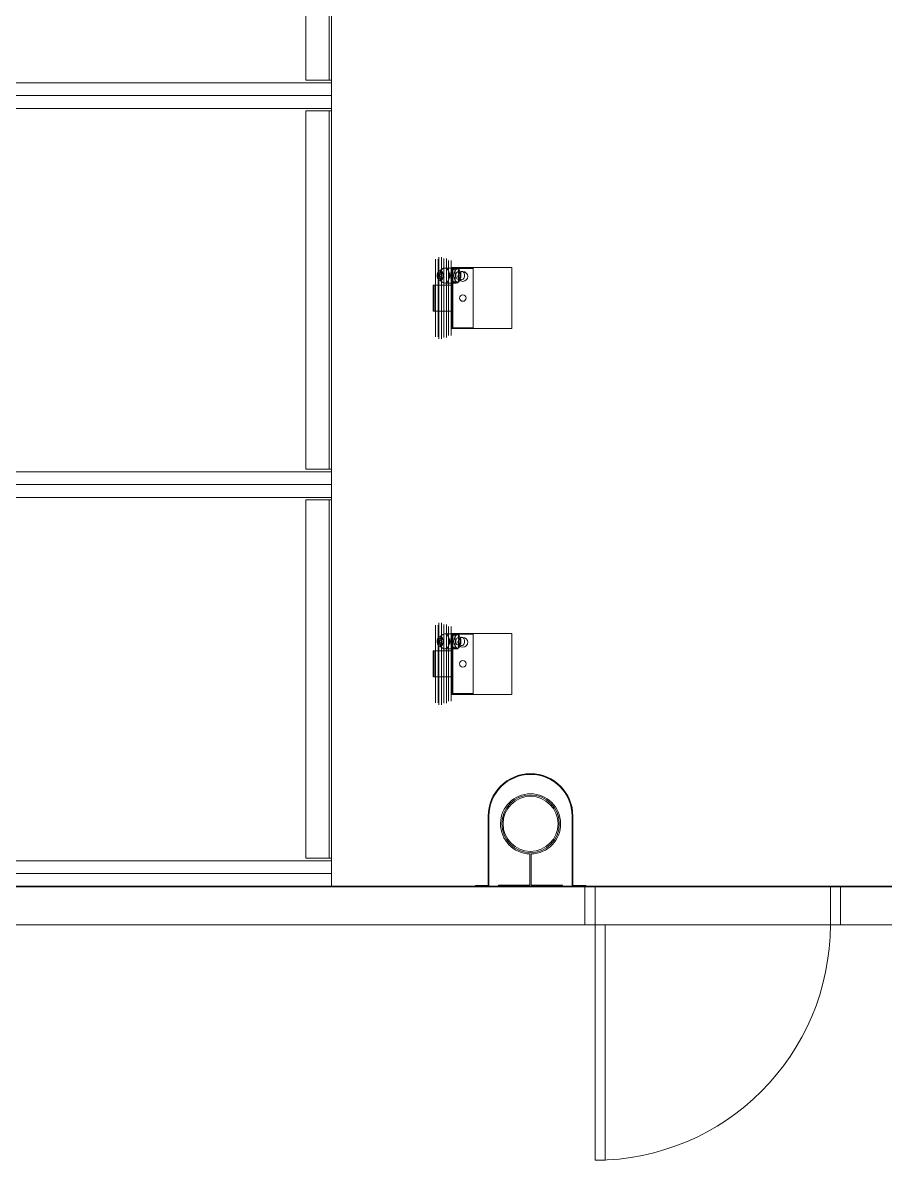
# Model space of a CAD drawing. Header units: millimetres. Extents: x -637480 to 299894, y -125373 to 39000.
# Drawn here: x 135363 to 138735, y -1070 to 3375 of the extents above; entities that cross this region are included whole.
import ezdxf

# ---------------------------------------------------------------- set-up
doc = ezdxf.new("R2010")
doc.units = ezdxf.units.MM
doc.linetypes.add('Xref building Toll$0$Grid Line', pattern=[22.225, 12.7, -3.175, 3.175, -3.175])
for name, color, linetype, lineweight in [('AM_BOR', 4, 'Continuous', 25), ('Xref building Toll$0$A-DOOR', 31, 'Continuous', 9), ('Xref building Toll$0$A-DOOR-HDLN', 31, 'Continuous', 9), ('Xref building Toll$0$A-FLOR', 192, 'Continuous', 25), ('Xref building Toll$0$A-GENM', 13, 'Continuous', 9), ('Xref building Toll$0$A-WALL', 113, 'Continuous', 9), ('Xref building Toll$0$C-PRKG', 70, 'Continuous', 9), ('Xref building Toll$0$E-ELEC-EQPM', 71, 'Continuous', 9), ('Xref building Toll$0$P-PIPE', 3, 'Continuous', 9)]:
    doc.layers.add(name, color=color, linetype=linetype, lineweight=lineweight)
doc.layers.add('Xref building Toll$0$S-GRID', color=8, linetype='Continuous')

# ---------------------------------------------------------------- blocks, each defined once
blk = doc.blocks.new('Xref building Toll$0$Toll Grids')
at = {"layer": 'Xref building Toll$0$S-GRID', "linetype": 'Xref building Toll$0$Grid Line'}
blk.add_line((-9195.8, 0), (280997.7, 0), dxfattribs=at)
blk = doc.blocks.new('Xref building Toll$0$_SBAMHE4-3000X1520 Parking 90_1 - MHE4 1_52X3-1680944-MASTER GROUND FLOOR')
at = {"layer": 'Xref building Toll$0$C-PRKG'}
for p, q in [((-50, 3000), (-50, 0)), ((-50, 0), (-50, 3000)), ((0, 0), (0, 3000)), ((50, 0), (50, 3000)), ((50, 3000), (50, 0)), ((1470, 3000), (1470, 0)), ((1470, 0), (1470, 3000)), ((1470, 3000), (1470, 0)), ((1470, 0), (1470, 3000)), ((1520, 0), (1520, 3000)), ((1520, 0), (1520, 3000)), ((1570, 0), (1570, 3000)), ((1570, 3000), (1570, 0)), ((1570, 0), (1570, 3000)), ((1570, 3000), (1570, 0)), ((2990, 3000), (2990, 0)), ((2990, 0), (2990, 3000)), ((2990, 3000), (2990, 0)), ((2990, 0), (2990, 3000)), ((3040, 0), (3040, 3000)), ((3040, 0), (3040, 3000)), ((3090, 0), (3090, 3000)), ((3090, 3000), (3090, 0)), ((3090, 0), (3090, 3000)), ((3090, 3000), (3090, 0)), ((1460, 100), (60, 100)), ((60, 100), (60, 0)), ((60, 100), (60, 95)), ((60, 100), (60, 100)), ((1460, 100), (60, 100)), ((60, 17.5), (60, 95)), ((1460, 100), (1460, 100)), ((1460, 95), (1460, 100)), ((1460, 0), (1460, 100)), ((1460, 95), (1460, 17.5)), ((2980, 100), (1580, 100)), ((1580, 100), (1580, 0)), ((1580, 100), (1580, 95)), ((1580, 100), (1580, 100)), ((2980, 100), (1580, 100)), ((1580, 17.5), (1580, 95)), ((2980, 100), (2980, 100)), ((2980, 95), (2980, 100)), ((2980, 0), (2980, 100)), ((2980, 95), (2980, 17.5)), ((4500, 100), (3100, 100)), ((3100, 100), (3100, 0)), ((3100, 100), (3100, 95)), ((3100, 100), (3100, 100)), ((4500, 100), (3100, 100)), ((3100, 17.5), (3100, 95)), ((60, 9.5), (60, 17.5)), ((60, 9.5), (1460, 9.5)), ((1460, 9.5), (60, 9.5)), ((60, 4.5), (60, 9.5)), ((60, 9.5), (60, 9.5)), ((60, 0), (60, 4.5)), ((60, 0), (1460, 0)), ((60, 0), (1460, 0)), ((1460, 17.5), (1460, 9.5)), ((1460, 9.5), (1460, 9.5)), ((1460, 9.5), (1460, 4.5)), ((1460, 4.5), (1460, 0)), ((1460, 0), (1460, 0)), ((1470, 0), (1570, 0)), ((1570, 0), (1470, 0)), ((1470, 0), (1470, 0)), ((1520, 0), (3040, 0)), ((1570, 0), (1570, 0)), ((1580, 9.5), (1580, 17.5)), ((1580, 9.5), (2980, 9.5)), ((2980, 9.5), (1580, 9.5)), ((1580, 4.5), (1580, 9.5)), ((1580, 9.5), (1580, 9.5)), ((1580, 0), (1580, 4.5)), ((1580, 0), (1580, 0)), ((1580, 0), (2980, 0)), ((1580, 0), (2980, 0)), ((2980, 17.5), (2980, 9.5)), ((2980, 9.5), (2980, 9.5)), ((2980, 9.5), (2980, 4.5)), ((2980, 4.5), (2980, 0)), ((2980, 0), (2980, 0)), ((2990, 0), (3090, 0)), ((3090, 0), (2990, 0)), ((2990, 0), (2990, 0)), ((3040, 0), (4560, 0)), ((3090, 0), (3090, 0)), ((3100, 9.5), (3100, 17.5)), ((3100, 9.5), (4500, 9.5)), ((4500, 9.5), (3100, 9.5)), ((3100, 4.5), (3100, 9.5)), ((3100, 9.5), (3100, 9.5)), ((3100, 0), (3100, 4.5)), ((3100, 0), (4500, 0)), ((3100, 0), (4500, 0)), ((-50, 0), (50, 0)), ((50, 0), (-50, 0)), ((-50, 0), (-50, 0)), ((0, 0), (1520, 0)), ((50, 0), (50, 0)), ((60, 0), (60, 0)), ((1470, 0), (1570, 0)), ((1570, 0), (1470, 0)), ((1470, 0), (1470, 0)), ((1570, 0), (1570, 0)), ((2990, 0), (3090, 0)), ((3090, 0), (2990, 0)), ((2990, 0), (2990, 0)), ((3090, 0), (3090, 0)), ((3100, 0), (3100, 0))]:
    blk.add_line(p, q, dxfattribs=at)
blk = doc.blocks.new('Xref building Toll$0$CST_ Charging Station - Forklift - Standard-1609571-MASTER GROUND FLOOR')
at = {"layer": 'Xref building Toll$0$E-ELEC-EQPM'}
for p, q in [((-84, -45.5), (-84, -121.7)), ((-84, -48.6), (-84, -45.5)), ((-84, -45.5), (-84, -45.5)), ((-84, -45.5), (17.6, -45.5)), ((17.6, -45.5), (-84, -45.5)), ((-84, -121.7), (-84, -48.6)), ((-84, -48.6), (-84, -48.6)), ((17.6, -48.6), (-84, -48.6)), ((17.6, -48.6), (-84, -48.6)), ((17.6, -45.5), (17.6, -45.5)), ((17.6, -45.5), (17.6, -48.6)), ((17.6, -121.7), (17.6, -45.5)), ((17.6, -48.6), (17.6, -48.6)), ((17.6, -48.6), (17.6, -121.7)), ((37.3, -68.1), (27.5, -83)), ((81.5, -83), (71.6, -68.1)), ((-152.3, -118.5), (85.9, -118.5)), ((-152.3, -353.4), (-152.3, -118.5)), ((-152.3, -118.5), (85.9, -118.5)), ((85.9, -118.5), (-152.3, -118.5)), ((-152.3, -118.5), (-152.3, -118.5)), ((-152.3, -201), (-152.3, -118.5)), ((-152.3, -118.5), (-152.3, -201)), ((82.7, -121.7), (-149.1, -121.7)), ((-149.1, -121.7), (-149.1, -121.7)), ((-149.1, -121.7), (82.7, -121.7)), ((-149.1, -121.7), (-149.1, -201)), ((-149.1, -121.7), (-149.1, -201)), ((28.6, -120.1), (-92, -120.1)), ((-92, -120.1), (-92, -120.1)), ((-92, -120.1), (28.6, -120.1)), ((-92, -120.1), (-92, -121.7)), ((-92, -120.1), (-92, -121.7)), ((28.6, -121.7), (-92, -121.7)), ((-92, -121.7), (-92, -121.7)), ((-92, -121.7), (28.6, -121.7)), ((-84, -121.7), (-84, -121.7)), ((17.6, -121.7), (-84, -121.7)), ((17.6, -121.7), (-84, -121.7)), ((17.6, -121.7), (17.6, -121.7)), ((25.1, -90.4), (25.1, -134.9)), ((54.5, -132.4), (27.3, -130.6)), ((27.3, -130.6), (27.3, -143.3)), ((28.6, -120.1), (28.6, -120.1)), ((28.6, -121.7), (28.6, -120.1)), ((28.6, -120.1), (28.6, -121.7)), ((28.6, -121.7), (28.6, -121.7)), ((81.6, -130.6), (54.5, -132.4)), ((81.6, -143.3), (81.6, -130.6)), ((82.7, -121.7), (82.7, -121.7)), ((82.7, -201), (82.7, -121.7)), ((82.7, -121.7), (82.7, -201)), ((83.8, -134.9), (83.8, -90.4)), ((85.9, -118.5), (85.9, -353.4)), ((85.9, -118.5), (85.9, -118.5)), ((85.9, -118.5), (85.9, -201)), ((85.9, -118.5), (85.9, -201)), ((27.3, -143.3), (54.5, -145.1)), ((40, -142.4), (38.3, -156.9)), ((54.5, -145.1), (81.6, -143.3)), ((70.6, -156.9), (69, -142.4)), ((-152.3, -201), (-152.3, -201)), ((-152.3, -201), (85.9, -201)), ((85.9, -201), (-152.3, -201)), ((82.7, -201), (-149.1, -201)), ((-149.1, -201), (-149.1, -201)), ((-149.1, -201), (82.7, -201)), ((82.7, -201), (82.7, -201)), ((85.9, -201), (85.9, -201)), ((85.9, -353.4), (-152.3, -353.4))]:
    blk.add_line(p, q, dxfattribs=at)
at = {"layer": 'Xref building Toll$0$E-ELEC-EQPM', "flags": 128}
for points in [[(-192.9, -67.6), (-156.3, -67.6), (-63.2, -67.6), (-33.2, -67.6)], [(-33.2, -67.6), (-134.9, -67.6), (-190, -67.6), (-192.9, -67.6)], [(-192.9, -77.9), (-156.3, -77.9), (-63.2, -77.9), (-33.2, -77.9)], [(-33.2, -77.9), (-134.9, -77.9), (-190, -77.9), (-192.9, -77.9)], [(-187.3, -86.7), (-150.8, -86.7), (-58.5, -86.7), (-33.2, -86.7)], [(-33.2, -86.7), (-132.9, -86.7), (-185.3, -86.7), (-187.3, -86.7)], [(-185, -54.9), (-148.4, -54.9), (-56.4, -54.9), (-33.2, -54.9)], [(-33.2, -54.9), (-132, -54.9), (-183.2, -54.9), (-185, -54.9)], [(-185, -65.2), (-148.4, -65.2), (-56.4, -65.2), (-33.2, -65.2)], [(-33.2, -65.2), (-132, -65.2), (-183.2, -65.2), (-185, -65.2)], [(118.5, -54.9), (82, -54.9), (-10, -54.9), (-33.2, -54.9)], [(-33.2, -54.9), (65.6, -54.9), (116.8, -54.9), (118.5, -54.9)], [(118.5, -65.2), (82, -65.2), (-10, -65.2), (-33.2, -65.2)], [(-33.2, -65.2), (65.6, -65.2), (116.8, -65.2), (118.5, -65.2)], [(126.5, -67.6), (89.9, -67.6), (-3.2, -67.6), (-33.2, -67.6)], [(-33.2, -67.6), (68.5, -67.6), (123.6, -67.6), (126.5, -67.6)], [(126.5, -77.9), (89.9, -77.9), (-3.2, -77.9), (-33.2, -77.9)], [(-33.2, -77.9), (68.5, -77.9), (123.6, -77.9), (126.5, -77.9)], [(120.9, -86.7), (84.4, -86.7), (-8, -86.7), (-33.2, -86.7)], [(-33.2, -86.7), (66.5, -86.7), (118.8, -86.7), (120.9, -86.7)], [(-187.3, -96.9), (-150.8, -96.9), (-58.5, -96.9), (-33.2, -96.9)], [(-33.2, -96.9), (-132.9, -96.9), (-185.3, -96.9), (-187.3, -96.9)], [(-179.4, -105.7), (-142.9, -105.7), (-51.7, -105.7), (-33.2, -105.7)], [(-33.2, -105.7), (-129.8, -105.7), (-178.2, -105.7), (-179.4, -105.7)], [(-179.4, -116), (-142.9, -116), (-51.7, -116), (-33.2, -116)], [(-33.2, -116), (-129.8, -116), (-178.2, -116), (-179.4, -116)], [(120.9, -96.9), (84.4, -96.9), (-8, -96.9), (-33.2, -96.9)], [(-33.2, -96.9), (66.5, -96.9), (118.8, -96.9), (120.9, -96.9)], [(113, -105.7), (76.5, -105.7), (-14.7, -105.7), (-33.2, -105.7)], [(-33.2, -105.7), (63.4, -105.7), (111.8, -105.7), (113, -105.7)], [(113, -116), (76.5, -116), (-14.7, -116), (-33.2, -116)], [(-33.2, -116), (63.4, -116), (111.8, -116), (113, -116)]]:
    blk.add_lwpolyline(points, dxfattribs=at)
at = {"layer": 'Xref building Toll$0$E-ELEC-EQPM'}
for centre, radius, start, end in [((54.5, -72.8), 12, 90, 270), ((54.5, -72.8), 12, 90, 270), ((54.5, -72.8), 6.44, 90, 270), ((54.5, -72.8), 5.14, 90, 270), ((54.5, -72.8), 5.14, 90, 270), ((54.5, -72.8), 12, 270, 90), ((54.5, -72.8), 12, 270, 90), ((54.5, -72.8), 6.44, 270, 90), ((54.5, -72.8), 5.14, 270, 90), ((54.5, -72.8), 5.14, 270, 90), ((-33.2, -161.4), 12.7, 0, 180), ((-33.2, -161.4), 12.7, 0, 180), ((-33.2, -161.4), 12.7, 180, 360), ((-33.2, -161.4), 12.7, 180, 0), ((50.9, -161.4), 19.1, 0, 180), ((50.9, -161.4), 19, 0, 180), ((50.9, -161.4), 19.1, 180, 360), ((50.9, -161.4), 19, 180, 0)]:
    blk.add_arc(centre, radius, start, end, dxfattribs=at)
for centre, major_axis, start_param, end_param in [((54.5, -90.4), (-29.4, 0), 4.712389, 7.853982), ((54.5, -72.8), (-18.6, 0), 4.712389, 7.853982), ((54.5, -72.8), (-18.6, 0), 1.570796, 4.712389), ((54.5, -90.4), (-29.4, 0), 1.570796, 4.712389), ((54.5, -134.9), (-29.4, 0), 4.712389, 7.853982), ((54.5, -130.6), (-27.2, 0), 3.141593, 6.283185), ((54.5, -143.3), (-27.2, 0), 3.141593, 6.283185), ((54.5, -134.9), (-29.4, 0), 1.570796, 4.712389), ((54.5, -157.6), (-16.2, 0), 4.712389, 7.853982), ((54.5, -143.1), (-14.5, 0), 4.712389, 7.853982), ((54.5, -143.1), (-14.5, 0), 1.570796, 4.712389), ((54.5, -157.6), (-16.2, 0), 1.570796, 4.712389)]:
    blk.add_ellipse(centre, major_axis=major_axis, ratio=0.642788, start_param=start_param, end_param=end_param, dxfattribs=at)
blk = doc.blocks.new('Xref building Toll$0$_SBA 1SWING SPDoor 01a - 920W x 2040H WD-1991709-MASTER GROUND FLOOR')
at = {"layer": 'Xref building Toll$0$A-DOOR'}
for p, q in [((460, 995), (420, 995)), ((420, 75), (420, 995)), ((460, 995), (460, 75)), ((-500, 75), (-500, 75)), ((-500, 75), (-500, -75)), ((-500, 75), (-460, 75)), ((-500, 75), (-460, 75)), ((-500, -75), (-500, 75)), ((-460, -75), (-460, 75)), ((-460, 75), (-460, 75)), ((-460, 75), (-460, -75)), ((460, 75), (420, 75)), ((460, 75), (460, -75)), ((500, 75), (460, 75)), ((460, 75), (460, 75)), ((460, 75), (500, 75)), ((460, -75), (460, 75)), ((500, -75), (500, 75)), ((500, 75), (500, 75)), ((500, 75), (500, -75)), ((-460, -75), (-500, -75)), ((-500, -75), (-500, -75)), ((-460, -75), (-500, -75)), ((-460, -75), (-460, -75)), ((460, -75), (500, -75)), ((460, -75), (460, -75)), ((500, -75), (460, -75)), ((500, -75), (500, -75))]:
    blk.add_line(p, q, dxfattribs=at)
blk.add_arc((460, 75), 920, 90, 180, dxfattribs=at)
at = {"layer": 'Xref building Toll$0$A-DOOR-HDLN'}
blk.add_line((-460, 75), (460, 75), dxfattribs=at)
blk = doc.blocks.new('Xref building Toll$0$DWP_Downpipe - 225mm-1784187-MASTER GROUND FLOOR')
at = {"layer": 'Xref building Toll$0$P-PIPE'}
for radius, start, end in [(112.5, 360, 180), (112.5, 0, 180), (107.5, 0, 180), (107.5, 0, 180), (112.5, 180, 360), (112.5, 180, 360), (107.5, 180, 0), (107.5, 180, 360)]:
    blk.add_arc((-33.5, 236), radius, start, end, dxfattribs=at)
blk = doc.blocks.new('Xref building Toll$0$IVS-GM-DownPipe Cover - DP 225mm-V308-MASTER GROUND FLOOR')
at = {"layer": 'Xref building Toll$0$A-GENM'}
for p, q in [((-162.5, 275), (-215.5, 275)), ((-215.5, 275), (-215.5, 272)), ((-215.5, 275), (-215.5, 275)), ((-215.5, 272), (-165.5, 272)), ((-215.5, 272), (-215.5, 272)), ((-165.5, 272), (-165.5, 0)), ((-165.5, 272), (-165.5, 272)), ((-162.5, 0), (-162.5, 275)), ((-162.5, 275), (-162.5, 275)), ((215.5, 275), (162.5, 275)), ((162.5, 275), (162.5, 0)), ((162.5, 275), (162.5, 275)), ((165.5, 0), (165.5, 272)), ((165.5, 272), (215.5, 272)), ((165.5, 272), (165.5, 272)), ((215.5, 272), (215.5, 275)), ((215.5, 275), (215.5, 275)), ((215.5, 272), (215.5, 272))]:
    blk.add_line(p, q, dxfattribs=at)
for radius in [165.5, 162.5]:
    blk.add_arc((0, 0), radius, 180, 360, dxfattribs=at)
blk = doc.blocks.new('Xref building Toll$0$DPS_Downpipe Clamp - D225-1784501-MASTER GROUND FLOOR')
at = {"layer": 'Xref building Toll$0$A-GENM'}
for p, q in [((125, 244.5), (-125, 244.5)), ((-125, 244.5), (-125, 239.5)), ((-125, 239.5), (-125, 244.5)), ((-125, 244.5), (125, 244.5)), ((-125, 244.5), (-125, 244.5)), ((-125, 239.5), (-2.5, 239.5)), ((-2.5, 239.5), (-125, 239.5)), ((-125, 239.5), (-125, 239.5)), ((-2.5, 239.5), (-2.5, 117.5)), ((-2.5, 117.5), (-2.5, 239.5)), ((-2.5, 239.5), (-2.5, 239.5)), ((2.5, 117.5), (2.5, 239.5)), ((2.5, 239.5), (125, 239.5)), ((125, 239.5), (2.5, 239.5)), ((2.5, 239.5), (2.5, 117.5)), ((2.5, 239.5), (2.5, 239.5)), ((125, 239.5), (125, 244.5)), ((125, 244.5), (125, 239.5)), ((125, 244.5), (125, 244.5)), ((125, 239.5), (125, 239.5)), ((-2.5, 117.5), (-2.5, 117.5)), ((2.5, 117.5), (2.5, 117.5))]:
    blk.add_line(p, q, dxfattribs=at)
for radius, start, end in [(117.5, 91.2192, 88.7808), (117.5, 91.2192, 88.7808), (112.5, 0, 180), (112.5, 0, 180), (112.5, 180, 0), (112.5, 180, 360)]:
    blk.add_arc((0, 0), radius, start, end, dxfattribs=at)
blk = doc.blocks.new('Xref building Toll')
at = {"layer": 'Xref building Toll$0$A-FLOR'}
for p, q in [((119436, 0), (270000, 0)), ((153120, 0), (121220, 0))]:
    blk.add_line(p, q, dxfattribs=at)
at = {"layer": 'Xref building Toll$0$A-WALL', "lineweight": 18}
for p, q in [((137560, -150), (137560, 0)), ((138560, 0), (138560, -150)), ((131476, -150), (137560, -150)), ((138560, -150), (143964, -150))]:
    blk.add_line(p, q, dxfattribs=at)
at = {"layer": 'Xref building Toll$0$A-WALL'}
blk.add_line((138560, -150), (137560, -150), dxfattribs=at)
blk.add_blockref('Xref building Toll$0$Toll Grids', (0, 0))
at = {"layer": 'Xref building Toll$0$A-DOOR', "rotation": 180}
blk.add_blockref('Xref building Toll$0$_SBA 1SWING SPDoor 01a - 920W x 2040H WD-1991709-MASTER GROUND FLOOR', (138060, -75), dxfattribs=at)
at = {"layer": 'Xref building Toll$0$A-GENM', "rotation": 180}
for name, p in [('Xref building Toll$0$IVS-GM-DownPipe Cover - DP 225mm-V308-MASTER GROUND FLOOR', (137348, 275)), ('Xref building Toll$0$DPS_Downpipe Clamp - D225-1784501-MASTER GROUND FLOOR', (137348, 244.5))]:
    blk.add_blockref(name, p, dxfattribs=at)
at = {"layer": 'Xref building Toll$0$C-PRKG', "rotation": 90.00000000000021}
blk.add_blockref('Xref building Toll$0$_SBAMHE4-3000X1520 Parking 90_1 - MHE4 1_52X3-1680944-MASTER GROUND FLOOR', (136570, 50), dxfattribs=at)
at = {"layer": 'Xref building Toll$0$E-ELEC-EQPM', "rotation": 89.99999999999868}
for p in [(136922.1, 2332.3), (136922.1, 902.8)]:
    blk.add_blockref('Xref building Toll$0$CST_ Charging Station - Forklift - Standard-1609571-MASTER GROUND FLOOR', p, dxfattribs=at)
at = {"layer": 'Xref building Toll$0$P-PIPE'}
blk.add_blockref('Xref building Toll$0$DWP_Downpipe - 225mm-1784187-MASTER GROUND FLOOR', (137381.5, 8.5), dxfattribs=at)

msp = doc.modelspace()

# ---------------------------------------------------------------- block references
at = {"layer": 'AM_BOR'}
msp.add_blockref('Xref building Toll', (0, 0), dxfattribs=at)

doc.saveas('drawing.dxf')
